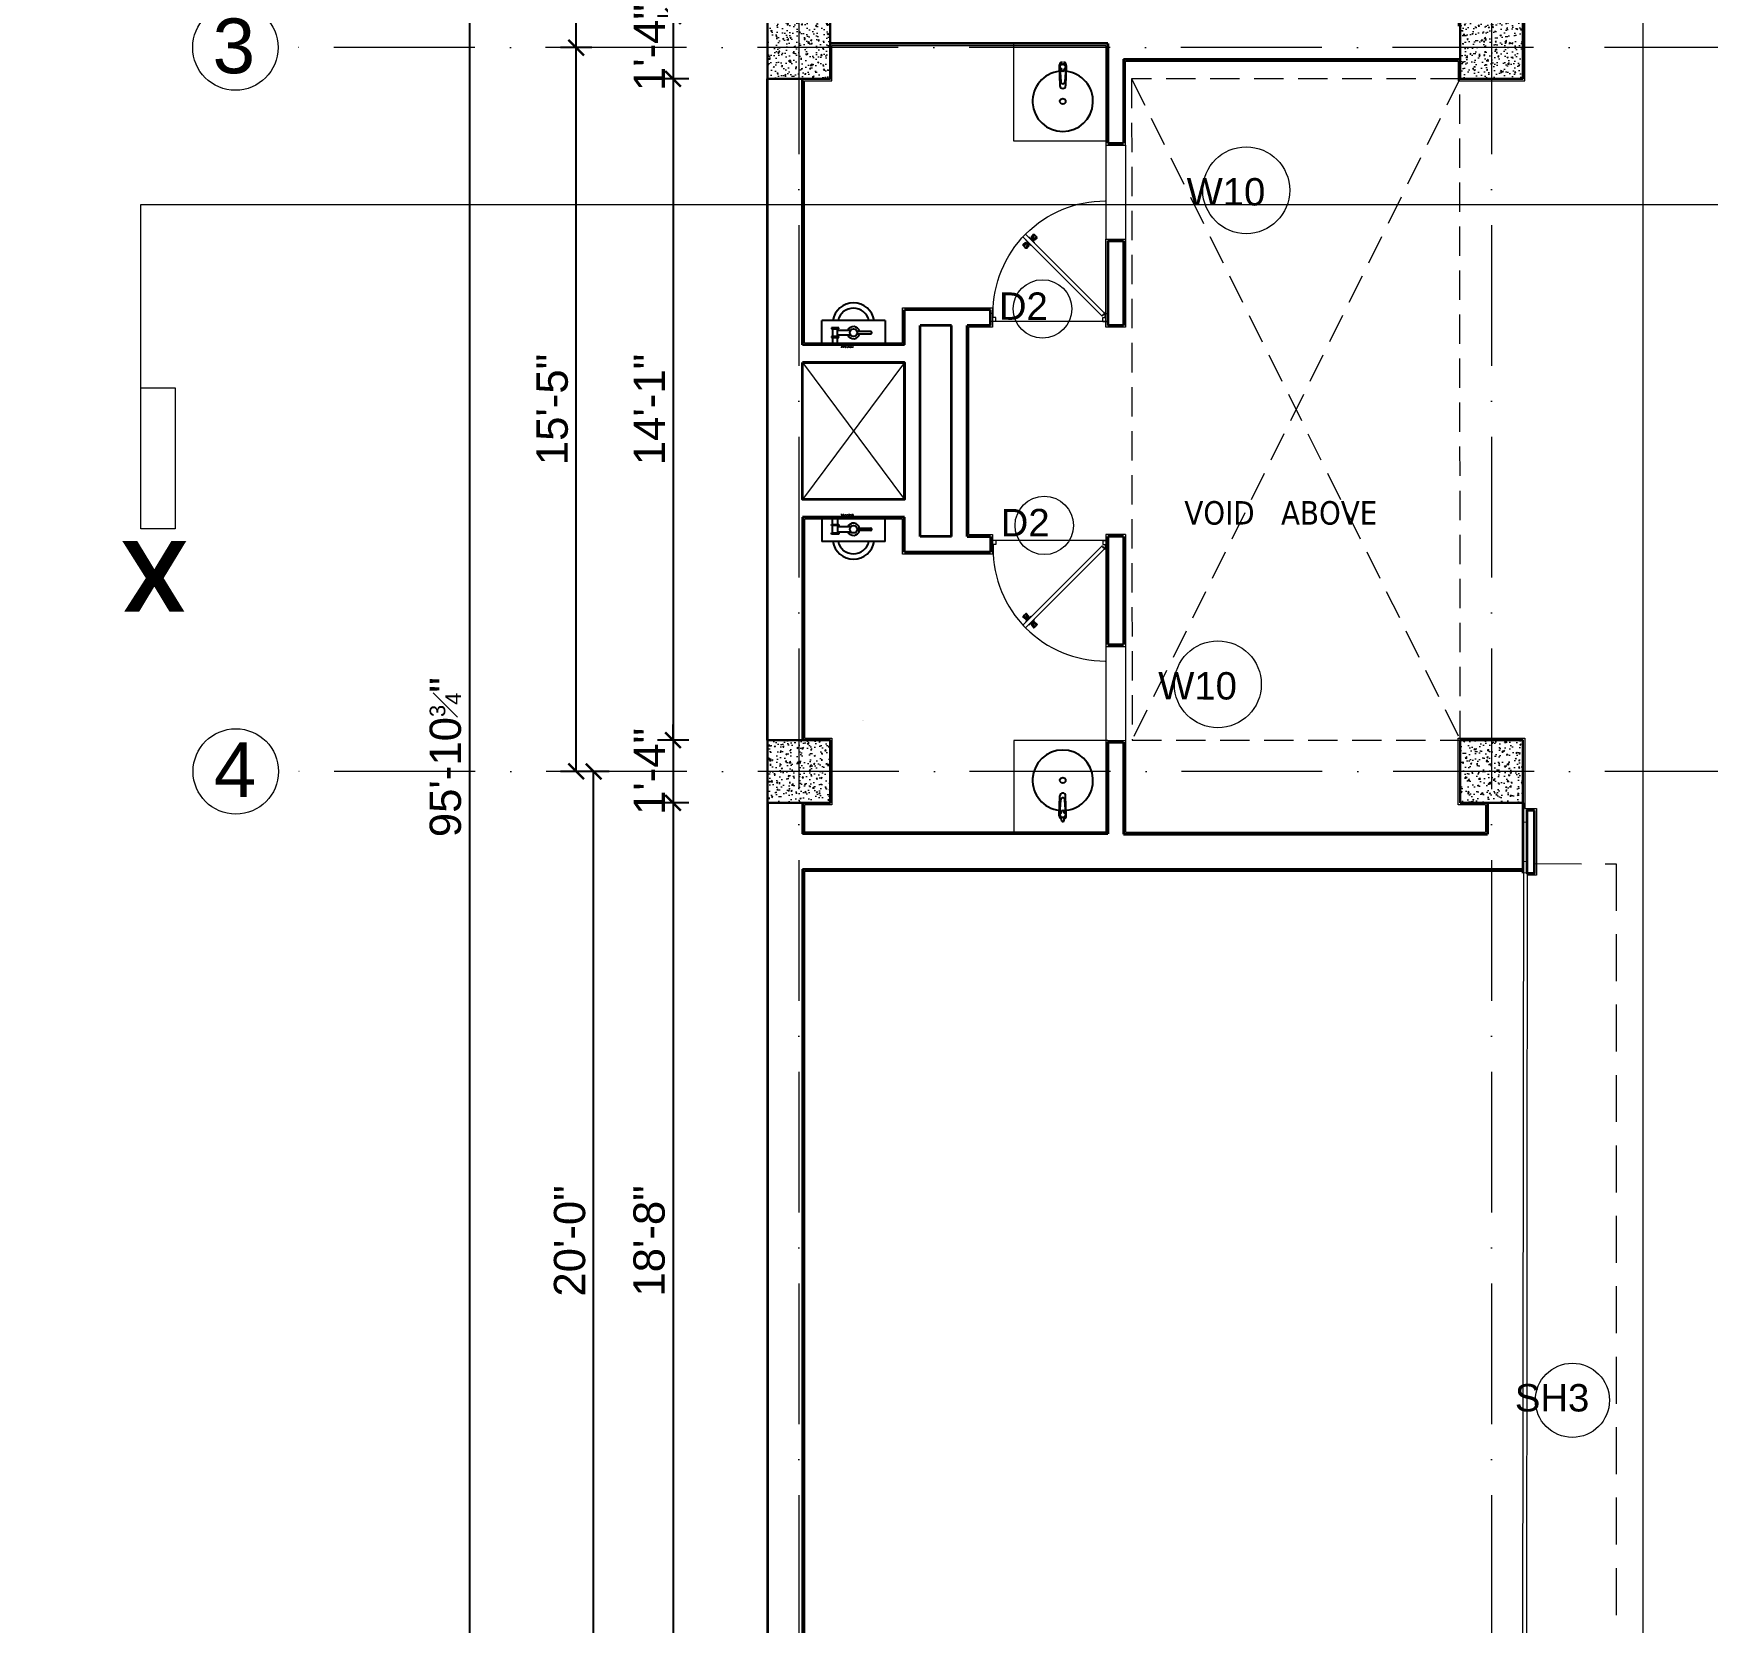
# Model space of a CAD drawing. Header units: inches. Extents: x 10755 to 33653, y -10992 to 10708.
# Drawn here: x 12733.7 to 13161.4, y 6449.3 to 6855.4 of the extents above; entities that cross this region are included whole.
import ezdxf

# ---------------------------------------------------------------- set-up
doc = ezdxf.new("R2010")
doc.units = ezdxf.units.IN
doc.header["$MEASUREMENT"] = 0
for name, pattern in [('ACAD_ISO10W100', [18, 12, -3, 0, -3]), ('DASHED', [0.75, 0.5, -0.25]), ('HIDDEN', [0.375, 0.25, -0.125])]:
    doc.linetypes.add(name, pattern=pattern)
for name, color, linetype, lineweight in [('A-ANNO-SYMB', 6, 'Continuous', 9), ('centerline', 9, 'ACAD_ISO10W100', 5), ('col', 1, 'Continuous', 30), ('dim', 6, 'Continuous', 13), ('dimension center - 8', 134, 'Continuous', 13), ('dimension element- 8', 5, 'Continuous', 13), ('dimension overall - 8', 185, 'Continuous', 13), ('DIMINSION', 5, 'Continuous', 15), ('hatch', 33, 'Continuous', 5), ('hatch 2', 8, 'Continuous', 13), ('hatch- rcc', 252, 'Continuous', 5), ('hatch1', 9, 'Continuous', 5), ('L1 furnitures', 252, 'Continuous', 9), ('PLASTER', 50, 'Continuous', 9), ('PUERTAS', 7, 'Continuous', 0), ('rs', 102, 'Continuous', 15), ('SECTION LINE1', 6, 'Continuous', 18), ('sill line', 21, 'Continuous', 20), ('title text 1', 113, 'Continuous', 25), ('wall', 1, 'Continuous', 35)]:
    doc.layers.add(name, color=color, linetype=linetype, lineweight=lineweight)
doc.layers.add('T-TEXT', color=230, linetype='Continuous')
doc.layers.get('DIMINSION').off()
doc.styles.add('ATTR', font='romans.shx', dxfattribs={"width": 0.8, "height": 0.7})
doc.styles.add('Prajwal', font='stylu.ttf', dxfattribs={"height": 9})
doc.styles.get("Standard").update_dxf_attribs({"font": 'arial.ttf'})
doc.styles.add('suren', font='times.ttf', dxfattribs={"height": 4})
doc.dimstyles.new('S8', dxfattribs={"dimscale": 8, "dimtxt": 1, "dimasz": 0.5, "dimexe": 0.5, "dimexo": 0.5, "dimgap": 0.25, "dimtad": 1, "dimzin": 3, "dimdsep": 46, "dimlunit": 4, "dimtxsty": 'Standard', "dimblk": 'ARCHTICK', "dimcen": 0, "dimclrd": 256, "dimclre": 256, "dimclrt": 6, "dimadec": 0, "dimazin": 0, "dimtfac": 0.5, "dimtix": 1, "dimtmove": 1, "dimatfit": 3, "dimfxl": 0.5, "dimfxlon": 1, "dimfrac": 1, "dimtolj": 1, "dimtzin": 0, "dimarcsym": 1})

# ---------------------------------------------------------------- blocks, each defined once
blk = doc.blocks.new('Section - Section Head - Filled_1-22785-GROUND FLOOR PLAN')
at = {"layer": 'A-ANNO-SYMB'}
for p, q in [((-0.25, 0.3536), (-0.6036, 0)), ((-0.25, 0.3536), (-0.4268, 0.1768)), ((-0.25, 0.3536), (0.1036, 0)), ((-0.6036, 0), (-0.5003, 0)), ((0.0003, 0), (0.1036, 0)), ((-0.5, 0), (-0.6036, 0)), ((0, 0), (0.1036, 0))]:
    blk.add_line(p, q, dxfattribs=at)
for start, end in [(360, 180), (180, 360)]:
    blk.add_arc((-0.25, 0), 0.25, start, end, dxfattribs=at)
blk = doc.blocks.new('ERWEWRTRT')
at = {"layer": 'SECTION LINE1', "linetype": 'Continuous', "ltscale": 30}
for p, q in [((177670.83, -4087.75), (177670.83, -4159.5)), ((177670.83, -4088.52), (177670.83, -4112.52)), ((176971.92, -4112.65), (176971.92, -4159.5)), ((176971.92, -4159.5), (177670.83, -4159.5))]:
    blk.add_line(p, q, dxfattribs=at)
blk.add_lwpolyline([(176971.92, -4112.65), (176980.68, -4112.65), (176980.68, -4076.65), (176971.92, -4076.65)], close=True, dxfattribs=at)
at = {"layer": 'SECTION LINE1', "linetype": 'Continuous', "ltscale": 30, "xscale": -48, "yscale": 48, "zscale": -48}
blk.add_blockref('Section - Section Head - Filled_1-22785-GROUND FLOOR PLAN', (177658.83, -4100.52), dxfattribs=at)
at = {"layer": 'title text 1', "char_height": 18, "width": 3.410605131648481e-13, "attachment_point": 9, "style": 'Prajwal'}
for insert in [(176983.7, -4073.49), (177680.19, -4078.13)]:
    blk.add_mtext('\\pi-24.83;{\\fArial|b1|i0|c0|p34;X}', dxfattribs=dict(at, insert=insert))
blk = doc.blocks.new('ETERWEWE')
at = {"layer": 'hatch- rcc', "linetype": 'Continuous', "ltscale": 30}
h = blk.add_hatch(dxfattribs=at)
h.set_pattern_fill('AR-CONC', color=256, scale=0.5, style=0)
h.set_pattern_definition([(50, (0, 0), (3.586300913, -0.313760675), [0.375, -4.125]), (355, (0, 0), (-0.69375667, 3.76096067), [0.3, -3.3]), (100.4514445, (0.299, -0.026), (2.89254423, 3.447199955), [0.31870096, -3.50571056]), (46.1842, (0, 1), (5.33620665, -0.8275964), [0.5625, -6.1875]), (96.6356355, (0.4447, 0.931), (4.67330973, 4.870593), [0.47805171, -5.2585688]), (351.184164, (0, 1), (4.67330973, 4.870593), [0.45, -4.95]), (21, (0.5, 0.75), (2.98453526, -2.013094453), [0.375, -4.125]), (326, (0.5, 0.75), (1.21657666, 3.625750225), [0.3, -3.3]), (71.4514447, (0.7487, 0.5822), (4.20111188, 1.612655764), [0.31870095, -3.50571056]), (37.5, (0, 0), (0.060799277, 1.664469269), [0, -3.26, 0, -3.35, 0, -3.3125]), (7.5, (0, 0), (1.315347687, 1.97205856), [0, -1.91, 0, -3.185, 0, -1.2625]), (327.5, (-1.115, 0), (2.669112181, -0.112774359), [0, -1.25, 0, -3.9, 0, -5.175]), (317.5, (-1.615, 0), (2.915930847, 0.50052491), [0, -1.625, 0, -2.59, 0, -3.675])])
h.paths.add_polyline_path([(159423.23, -3794.58), (159439.23, -3794.58), (159439.23, -3778.58), (159423.23, -3778.58)])
at = {"layer": 'col', "linetype": 'Continuous', "ltscale": 30}
blk.add_lwpolyline([(159423.23, -3794.58), (159423.23, -3778.58), (159439.23, -3778.58), (159439.23, -3794.58), (159423.23, -3794.58)], dxfattribs=at)
blk = doc.blocks.new('2ft6in')
at = {"layer": 'PUERTAS', "color": 2}
for p, q in [((0.84, 2.1), (21.02, 22.28)), ((21.71, 21.6), (1.47, 1.37)), ((18.33, 21.76), (18.31, 21.77)), ((21.71, 21.6), (21.02, 22.28)), ((21.18, 18.9), (21.2, 18.89)), ((0, 2), (0, 0)), ((0.6, 2), (0, 2)), ((1.33, 0), (0, 0)), ((0.6, 1.26), (0.6, 2.04)), ((0.67, 1.26), (0.6, 1.26)), ((0.67, 1.26), (0.67, 2.01)), ((0.67, 1), (0.67, 1.26)), ((1.33, 1), (0.67, 1)), ((1.31, 1.53), (0.79, 2.06)), ((1.36, 1.58), (0.81, 2.12)), ((1.36, 1.58), (1.31, 1.53)), ((1.47, 1.37), (1.31, 1.53)), ((1.33, 0), (1.33, 1)), ((28.67, 0), (28.67, 1)), ((28.67, 1), (29.33, 1)), ((28.67, 0), (30, 0)), ((29.33, 1), (29.33, 2)), ((29.33, 2), (30, 2)), ((30, 0), (30, 2))]:
    blk.add_line(p, q, dxfattribs=at)
at = {"layer": 'PUERTAS', "color": 8}
for p, q in [((18.81, 20.78), (18.04, 21.4)), ((18.86, 20.83), (18.08, 21.46)), ((18.95, 20.92), (18.2, 21.58)), ((18.44, 21.9), (18.31, 21.77)), ((19.07, 21.03), (18.34, 21.72)), ((18.44, 21.9), (18.56, 22.02)), ((18.58, 22.01), (18.56, 22.02)), ((19.3, 21.26), (18.61, 22)), ((19.42, 21.38), (18.75, 22.14)), ((19.51, 21.48), (18.88, 22.26)), ((19.55, 21.53), (18.93, 22.3)), ((20.07, 21.42), (19.64, 21.15)), ((18.91, 20.27), (19.19, 20.69)), ((19.13, 20.8), (19.03, 20.9)), ((19.15, 20.82), (19.05, 20.92)), ((19.09, 20.44), (19.25, 20.76)), ((19.19, 20.87), (19.1, 20.96)), ((19.25, 20.93), (19.16, 21.02)), ((19.28, 20.63), (19.32, 20.83)), ((19.4, 21.08), (19.31, 21.17)), ((19.47, 21.15), (19.38, 21.24)), ((19.43, 20.78), (19.4, 20.9)), ((19.51, 21.19), (19.42, 21.28)), ((19.55, 20.91), (19.43, 20.94)), ((19.53, 21.21), (19.44, 21.3)), ((19.7, 21.06), (19.51, 21.01)), ((19.89, 21.24), (19.58, 21.08)), ((19.69, 19.49), (20.12, 19.76)), ((19.87, 19.67), (20.18, 19.83)), ((20.06, 19.85), (20.25, 19.9)), ((20.21, 20), (20.33, 19.97)), ((20.21, 19.38), (20.83, 18.61)), ((20.23, 19.7), (20.32, 19.61)), ((20.25, 19.72), (20.34, 19.63)), ((20.25, 19.43), (20.88, 18.65)), ((20.29, 19.76), (20.38, 19.67)), ((20.33, 20.13), (20.36, 20.01)), ((20.34, 19.53), (21, 18.77)), ((20.36, 19.83), (20.45, 19.74)), ((20.48, 20.28), (20.44, 20.08)), ((20.46, 19.64), (21.14, 18.91)), ((20.5, 19.98), (20.6, 19.89)), ((20.67, 20.47), (20.51, 20.15)), ((20.85, 20.64), (20.57, 20.22)), ((20.57, 20.04), (20.66, 19.95)), ((20.61, 20.09), (20.7, 19.99)), ((20.63, 20.11), (20.72, 20.01)), ((20.69, 19.87), (21.42, 19.19)), ((20.81, 19.99), (21.56, 19.33)), ((20.9, 20.08), (21.68, 19.45)), ((20.95, 20.13), (21.72, 19.51)), ((21.32, 19.01), (21.2, 18.89)), ((21.32, 19.01), (21.44, 19.14)), ((21.43, 19.15), (21.44, 19.14)), ((0, 0), (30, 0))]:
    blk.add_line(p, q, dxfattribs=at)
at = {"layer": 'PUERTAS', "color": 1}
for p, q in [((18.06, 21.44), (18.48, 21.86)), ((18.08, 21.51), (18.45, 21.88)), ((18.11, 21.49), (18.08, 21.51)), ((18.82, 22.25), (18.45, 21.88)), ((18.9, 22.28), (18.48, 21.86)), ((18.84, 22.23), (18.82, 22.25)), ((19.54, 21.59), (18.99, 22.27)), ((19.54, 21.5), (19.18, 21.15)), ((19.45, 21.41), (19.45, 21.41)), ((20.12, 21.49), (19.74, 21.24)), ((20.22, 21.48), (20.22, 21.49)), ((18.74, 20.79), (18.06, 21.34)), ((18.83, 20.8), (19.18, 21.15)), ((18.84, 20.21), (19.1, 20.6)), ((18.85, 20.11), (18.84, 20.12)), ((18.92, 20.89), (18.93, 20.88)), ((19.02, 20.88), (19.24, 21.1)), ((19.12, 20.8), (19.03, 20.89)), ((19.1, 20.7), (19.11, 20.69)), ((19.1, 20.6), (19.1, 20.6)), ((19.11, 20.79), (19.33, 21.01)), ((19.45, 21.31), (19.24, 21.1)), ((19.55, 21.22), (19.33, 21.01)), ((19.54, 21.22), (19.45, 21.31)), ((19.53, 19.43), (19.54, 19.42)), ((19.64, 21.23), (19.64, 21.23)), ((19.64, 19.42), (20.02, 19.67)), ((19.74, 21.24), (19.73, 21.23)), ((20.02, 19.67), (20.03, 19.68)), ((20.12, 19.68), (20.12, 19.68)), ((20.21, 19.69), (20.43, 19.9)), ((20.22, 19.41), (20.57, 19.76)), ((20.22, 19.69), (20.31, 19.6)), ((20.22, 19.32), (20.76, 18.64)), ((20.31, 19.6), (20.52, 19.81)), ((20.31, 19.5), (20.31, 19.5)), ((20.65, 20.12), (20.43, 19.9)), ((20.74, 20.03), (20.52, 19.81)), ((20.93, 20.11), (20.57, 19.76)), ((20.64, 20.11), (20.73, 20.02)), ((20.66, 20.31), (20.65, 20.31)), ((20.65, 20.21), (20.65, 20.22)), ((20.91, 20.7), (20.66, 20.31)), ((20.84, 20.02), (20.83, 20.03)), ((20.86, 18.63), (21.28, 19.05)), ((20.91, 20.8), (20.91, 20.79)), ((20.91, 18.68), (20.94, 18.66)), ((20.94, 18.66), (21.31, 19.03)), ((21.02, 20.12), (21.7, 19.57)), ((21.7, 19.47), (21.28, 19.05)), ((21.67, 19.4), (21.31, 19.03)), ((21.65, 19.42), (21.67, 19.4))]:
    blk.add_line(p, q, dxfattribs=at)
at = {"layer": 'PUERTAS', "color": 2}
for radius in [0.129, 0.0627]:
    blk.add_circle((0.68, 2.14), radius, dxfattribs=at)
at = {"layer": 'PUERTAS', "color": 8}
blk.add_arc((0.68, 2.14), 28.65, 359.7285, 90.0333, dxfattribs=at)
at = {"layer": 'PUERTAS', "color": 1}
for centre, start, end in [((18.94, 22.23), 38.9236, 135), ((19.4, 21.36), 315, 45), ((19.49, 21.55), 315, 38.9236), ((20.17, 21.44), 45, 135), ((18.78, 20.84), 231.0764, 315), ((18.89, 20.16), 135, 225), ((18.97, 20.93), 225, 315), ((19.16, 20.74), 135, 219.7428), ((19.06, 20.65), 315, 39.7428), ((19.59, 19.47), 225, 315), ((19.6, 21.18), 50.2572, 135), ((19.68, 21.28), 230.2572, 315), ((20.07, 19.63), 50.2572, 135), ((20.16, 19.73), 230.2572, 315), ((20.27, 19.36), 135, 218.9236), ((20.35, 19.55), 135, 225), ((20.7, 20.26), 135, 219.7428), ((20.6, 20.17), 315, 39.7428), ((20.78, 19.98), 45, 135), ((20.82, 18.68), 218.9236, 315), ((20.87, 20.75), 315, 45), ((20.98, 20.07), 51.0764, 135), ((21.65, 19.52), 315, 51.0764)]:
    blk.add_arc(centre, 0.0667, start, end, dxfattribs=at)
blk = doc.blocks.new('wewerrr')
at = {"layer": 'DIMINSION', "linetype": 'Continuous'}
for p in [(16886.62, -332.81), (16886.62, -332.81), (17063.62, -332.81), (17063.62, -332.81), (16886.62, -517.81), (16886.62, -517.81), (17063.62, -517.81), (17063.62, -517.81)]:
    blk.add_blockref('ETERWEWE', p, dxfattribs=at)
blk = doc.blocks.new('EWEWRTT')
at = {"layer": 'centerline', "ltscale": 3}
for p, q in [((176317.85, -3623.75), (176317.85, -4988.85)), ((176494.85, -3623.75), (176494.85, -4988.85)), ((176830.19, -4119.4), (176184.84, -4119.4)), ((176830.31, -4304.4), (176184.95, -4304.4))]:
    blk.add_line(p, q, dxfattribs=at)
at = {"layer": 'centerline', "linetype": 'Continuous'}
for centre in [(176173.93, -4119.4), (176174.04, -4304.4)]:
    blk.add_circle(centre, 10.91, dxfattribs=at)
at = {"layer": 'T-TEXT', "ltscale": 100, "char_height": 14, "width": 12.944, "attachment_point": 3, "style": 'suren'}
for s, insert in [('{\\fArial|b0|i0|c0|p34;3}', (176178.97, -4111.96)), ('{\\fArial|b0|i0|c0|p34;4}', (176179.29, -4296.96))]:
    blk.add_mtext(s, dxfattribs=dict(at, insert=insert))
blk = doc.blocks.new('_ArchTick')
at = {"color": 0, "const_width": 0.15}
blk.add_lwpolyline([(-0.5, -0.5), (0.5, 0.5)], dxfattribs=at)
blk = doc.blocks.new('*D811')
at = {"layer": 'Defpoints', "color": 0, "transparency": 16777216}
for p in [(12921.19, 6843.82), (12897.09, 6674.82), (12921.19, 6674.82)]:
    blk.add_point(p, dxfattribs=at)
at = {"layer": 'dimension element- 8', "lineweight": -2, "transparency": 16777216}
for p, q in [((12901.09, 6843.82), (12893.09, 6843.82)), ((12897.09, 6843.82), (12897.09, 6674.82)), ((12901.09, 6674.82), (12893.09, 6674.82))]:
    blk.add_line(p, q, dxfattribs=at)
at = {"layer": 'dimension element- 8', "lineweight": -2, "transparency": 16777216, "xscale": 4, "yscale": 4, "zscale": 4}
for p, rotation in [((12897.09, 6843.82), 90), ((12897.09, 6674.82), 270)]:
    blk.add_blockref('_ArchTick', p, dxfattribs=dict(at, rotation=rotation))
at = {"layer": 'dimension element- 8', "color": 6, "transparency": 16777216, "insert": (12891.07, 6759.32), "char_height": 8, "attachment_point": 5, "rotation": 90}
blk.add_mtext('\\A1;14\'-1"', dxfattribs=at)
blk = doc.blocks.new('*D810')
at = {"layer": 'Defpoints', "color": 0, "transparency": 16777216}
for p in [(12921.19, 6859.82), (12897.09, 6843.82), (12921.19, 6843.82)]:
    blk.add_point(p, dxfattribs=at)
at = {"layer": 'dimension element- 8', "lineweight": -2, "transparency": 16777216}
for p, q in [((12897.09, 6859.82), (12897.09, 6863.82)), ((12901.09, 6859.82), (12893.09, 6859.82)), ((12897.09, 6859.82), (12897.09, 6843.82)), ((12901.09, 6843.82), (12893.09, 6843.82)), ((12897.09, 6843.82), (12897.09, 6839.82))]:
    blk.add_line(p, q, dxfattribs=at)
at = {"layer": 'dimension element- 8', "lineweight": -2, "transparency": 16777216, "xscale": 4, "yscale": 4, "zscale": 4}
for p, rotation in [((12897.09, 6859.82), 270), ((12897.09, 6843.82), 90)]:
    blk.add_blockref('_ArchTick', p, dxfattribs=dict(at, rotation=rotation))
at = {"layer": 'dimension element- 8', "color": 6, "transparency": 16777216, "insert": (12891.07, 6851.82), "char_height": 8, "attachment_point": 5, "rotation": 90}
blk.add_mtext('\\A1;1\'-4"', dxfattribs=at)
blk = doc.blocks.new('*D812')
at = {"layer": 'Defpoints', "color": 0, "transparency": 16777216}
for p in [(12921.19, 6674.82), (12897.09, 6658.82), (12921.19, 6658.82)]:
    blk.add_point(p, dxfattribs=at)
at = {"layer": 'dimension element- 8', "lineweight": -2, "transparency": 16777216}
for p, q in [((12897.09, 6674.82), (12897.09, 6678.82)), ((12901.09, 6674.82), (12893.09, 6674.82)), ((12897.09, 6674.82), (12897.09, 6658.82)), ((12901.09, 6658.82), (12893.09, 6658.82)), ((12897.09, 6658.82), (12897.09, 6654.82))]:
    blk.add_line(p, q, dxfattribs=at)
at = {"layer": 'dimension element- 8', "lineweight": -2, "transparency": 16777216, "xscale": 4, "yscale": 4, "zscale": 4}
for p, rotation in [((12897.09, 6674.82), 270), ((12897.09, 6658.82), 90)]:
    blk.add_blockref('_ArchTick', p, dxfattribs=dict(at, rotation=rotation))
at = {"layer": 'dimension element- 8', "color": 6, "transparency": 16777216, "insert": (12891.07, 6666.82), "char_height": 8, "attachment_point": 5, "rotation": 90}
blk.add_mtext('\\A1;1\'-4"', dxfattribs=at)
blk = doc.blocks.new('*D813')
at = {"layer": 'Defpoints', "color": 0, "transparency": 16777216}
for p in [(12921.19, 6658.82), (12897.09, 6434.82), (12921.19, 6434.82)]:
    blk.add_point(p, dxfattribs=at)
at = {"layer": 'dimension element- 8', "lineweight": -2, "transparency": 16777216}
for p, q in [((12901.09, 6658.82), (12893.09, 6658.82)), ((12897.09, 6658.82), (12897.09, 6434.82)), ((12901.09, 6434.82), (12893.09, 6434.82))]:
    blk.add_line(p, q, dxfattribs=at)
at = {"layer": 'dimension element- 8', "lineweight": -2, "transparency": 16777216, "xscale": 4, "yscale": 4, "zscale": 4}
for p, rotation in [((12897.09, 6658.82), 90), ((12897.09, 6434.82), 270)]:
    blk.add_blockref('_ArchTick', p, dxfattribs=dict(at, rotation=rotation))
at = {"layer": 'dimension element- 8', "color": 6, "transparency": 16777216, "insert": (12891.01, 6546.82), "char_height": 8, "attachment_point": 5, "rotation": 90}
blk.add_mtext('\\A1;18\'-8"', dxfattribs=at)
blk = doc.blocks.new('*D820')
at = {"layer": 'Defpoints', "color": 0, "transparency": 16777216}
for p in [(12872.34, 7067.82), (12921.19, 7067.82), (12921.19, 6851.82)]:
    blk.add_point(p, dxfattribs=at)
at = {"layer": 'dimension center - 8', "lineweight": -2, "transparency": 16777216}
for p, q in [((12876.34, 7067.82), (12868.34, 7067.82)), ((12872.34, 6851.82), (12872.34, 7067.82)), ((12876.34, 6851.82), (12868.34, 6851.82))]:
    blk.add_line(p, q, dxfattribs=at)
at = {"layer": 'dimension center - 8', "lineweight": -2, "transparency": 16777216, "xscale": 4, "yscale": 4, "zscale": 4}
for p, rotation in [((12872.34, 7067.82), 90), ((12872.34, 6851.82), 270)]:
    blk.add_blockref('_ArchTick', p, dxfattribs=dict(at, rotation=rotation))
at = {"layer": 'dimension center - 8', "color": 6, "transparency": 16777216, "insert": (12866.25, 6959.82), "char_height": 8, "attachment_point": 5, "rotation": 90}
blk.add_mtext('\\A1;18\'-0"', dxfattribs=at)
blk = doc.blocks.new('*D818')
at = {"layer": 'Defpoints', "color": 0, "transparency": 16777216}
for p in [(12876.79, 6666.82), (12921.19, 6666.82), (12916.31, 6426.82)]:
    blk.add_point(p, dxfattribs=at)
at = {"layer": 'dimension center - 8', "lineweight": -2, "transparency": 16777216}
for p, q in [((12880.79, 6666.82), (12872.79, 6666.82)), ((12876.79, 6426.82), (12876.79, 6666.82)), ((12880.79, 6426.82), (12872.79, 6426.82))]:
    blk.add_line(p, q, dxfattribs=at)
at = {"layer": 'dimension center - 8', "lineweight": -2, "transparency": 16777216, "xscale": 4, "yscale": 4, "zscale": 4}
for p, rotation in [((12876.79, 6666.82), 90), ((12876.79, 6426.82), 270)]:
    blk.add_blockref('_ArchTick', p, dxfattribs=dict(at, rotation=rotation))
at = {"layer": 'dimension center - 8', "color": 6, "transparency": 16777216, "insert": (12870.7, 6546.82), "char_height": 8, "attachment_point": 5, "rotation": 90}
blk.add_mtext('\\A1;20\'-0"', dxfattribs=at)
blk = doc.blocks.new('*D819')
at = {"layer": 'Defpoints', "color": 0, "transparency": 16777216}
for p in [(12872.34, 6851.82), (12921.19, 6851.82), (12921.19, 6666.82)]:
    blk.add_point(p, dxfattribs=at)
at = {"layer": 'dimension center - 8', "lineweight": -2, "transparency": 16777216}
for p, q in [((12876.34, 6851.82), (12868.34, 6851.82)), ((12872.34, 6666.82), (12872.34, 6851.82)), ((12876.34, 6666.82), (12868.34, 6666.82))]:
    blk.add_line(p, q, dxfattribs=at)
at = {"layer": 'dimension center - 8', "lineweight": -2, "transparency": 16777216, "xscale": 4, "yscale": 4, "zscale": 4}
for p, rotation in [((12872.34, 6851.82), 90), ((12872.34, 6666.82), 270)]:
    blk.add_blockref('_ArchTick', p, dxfattribs=dict(at, rotation=rotation))
at = {"layer": 'dimension center - 8', "color": 6, "transparency": 16777216, "insert": (12866.25, 6759.32), "char_height": 8, "attachment_point": 5, "rotation": 90}
blk.add_mtext('\\A1;15\'-5"', dxfattribs=at)
blk = doc.blocks.new('*D822')
at = {"layer": 'Defpoints', "color": 0, "transparency": 16777216}
for p in [(12921.19, 7245.82), (12845.07, 6095.11), (12921.19, 6095.11)]:
    blk.add_point(p, dxfattribs=at)
at = {"layer": 'dimension overall - 8', "lineweight": -2, "transparency": 16777216}
for p, q in [((12849.07, 7245.82), (12841.07, 7245.82)), ((12845.07, 7245.82), (12845.07, 6095.11)), ((12849.07, 6095.11), (12841.07, 6095.11))]:
    blk.add_line(p, q, dxfattribs=at)
at = {"layer": 'dimension overall - 8', "lineweight": -2, "transparency": 16777216, "xscale": 4, "yscale": 4, "zscale": 4}
for p, rotation in [((12845.07, 7245.82), 90), ((12845.07, 6095.11), 270)]:
    blk.add_blockref('_ArchTick', p, dxfattribs=dict(at, rotation=rotation))
at = {"layer": 'dimension overall - 8', "color": 6, "transparency": 16777216, "insert": (12838.96, 6670.46), "char_height": 8, "attachment_point": 5, "rotation": 90}
blk.add_mtext('\\A1;95\'-10{\\H0.500000x;\\S3#4;}"', dxfattribs=at)
blk = doc.blocks.new('WEQQWQW')
at = {"layer": 'SECTION LINE1', "linetype": 'Continuous', "ltscale": 30}
blk.add_line((177367.99, -4560.95), (177367.99, -3517.55), dxfattribs=at)
blk = doc.blocks.new('*D3627')
at = {"layer": 'Defpoints', "color": 0, "transparency": 16777216}
for p in [(31969.25, 7241.82), (11281.95, 6632.82), (31991.14, 6632.82)]:
    blk.add_point(p, dxfattribs=at)
at = {"layer": 'dim', "lineweight": -2, "transparency": 16777216}
for p, q in [((31987.14, 7241.82), (31995.14, 7241.82)), ((31991.14, 7241.82), (31991.14, 6632.82)), ((31987.14, 6632.82), (31995.14, 6632.82))]:
    blk.add_line(p, q, dxfattribs=at)
at = {"layer": 'dim', "lineweight": -2, "transparency": 16777216, "xscale": 4, "yscale": 4, "zscale": 4}
for p, rotation in [((31991.14, 7241.82), 90), ((31991.14, 6632.82), 270)]:
    blk.add_blockref('_ArchTick', p, dxfattribs=dict(at, rotation=rotation))
at = {"layer": 'dim', "color": 6, "transparency": 16777216, "insert": (31985.05, 6937.32), "char_height": 8, "attachment_point": 5, "rotation": 90}
blk.add_mtext('\\A1;50\'-9"', dxfattribs=at)

msp = doc.modelspace()

# ---------------------------------------------------------------- linework, layer by layer
for p, q in [((12996.302, 6848.282), (12996.302, 6847.445)), ((12997.022, 6848.282), (12997.022, 6847.445)), ((12995.762, 6847.205), (12995.942, 6842.075)), ((12995.884, 6846.756), (12996.124, 6843.058)), ((12997.439, 6846.756), (12997.199, 6843.058)), ((12997.562, 6847.205), (12997.382, 6842.075)), ((12951.241, 6782.087), (12935.14, 6782.087)), ((12937.555, 6780.209), (12937.555, 6779.895)), ((12939.433, 6780.209), (12937.555, 6780.209)), ((12937.555, 6779.895), (12939.433, 6779.895)), ((12937.868, 6779.895), (12937.868, 6778.017)), ((12939.12, 6778.017), (12939.12, 6779.895)), ((12939.12, 6779.583), (12942.489, 6779.583)), ((12939.433, 6779.895), (12939.433, 6780.209)), ((12947.574, 6779.269), (12944.067, 6779.269)), ((12939.746, 6775.826), (12937.242, 6775.826)), ((12937.555, 6778.017), (12937.555, 6777.704)), ((12939.433, 6778.017), (12937.555, 6778.017)), ((12937.555, 6777.704), (12939.433, 6777.704)), ((12939.433, 6776.139), (12937.555, 6776.139)), ((12937.868, 6777.704), (12937.868, 6776.139)), ((12942.499, 6778.33), (12939.12, 6778.33)), ((12939.12, 6776.139), (12939.12, 6777.704)), ((12939.433, 6777.704), (12939.433, 6778.017)), ((12944.067, 6778.643), (12947.574, 6778.643)), ((12939.746, 6731.833), (12937.242, 6731.833)), ((12939.433, 6731.52), (12937.555, 6731.52)), ((12937.555, 6729.642), (12937.555, 6729.955)), ((12937.555, 6729.955), (12939.433, 6729.955)), ((12939.433, 6729.642), (12937.555, 6729.642)), ((12937.555, 6727.45), (12937.555, 6727.763)), ((12937.555, 6727.763), (12939.433, 6727.763)), ((12937.868, 6729.955), (12937.868, 6731.52)), ((12937.868, 6727.763), (12937.868, 6729.642)), ((12939.12, 6731.52), (12939.12, 6729.955)), ((12939.12, 6729.642), (12939.12, 6727.763)), ((12942.499, 6729.329), (12939.12, 6729.329)), ((12939.12, 6728.076), (12942.489, 6728.076)), ((12939.433, 6729.955), (12939.433, 6729.642)), ((12939.433, 6727.763), (12939.433, 6727.45)), ((12944.067, 6729.015), (12947.574, 6729.015)), ((12947.574, 6728.389), (12944.067, 6728.389)), ((12951.241, 6725.571), (12935.14, 6725.571)), ((12939.433, 6727.45), (12937.555, 6727.45)), ((12995.761, 6655.446), (12995.941, 6660.576)), ((12995.884, 6655.896), (12996.124, 6659.594)), ((12997.439, 6655.896), (12997.199, 6659.594)), ((12997.561, 6655.446), (12997.381, 6660.576)), ((12996.301, 6654.369), (12996.301, 6655.207)), ((12997.021, 6654.369), (12997.021, 6655.207))]:
    msp.add_line(p, q)
for points in [[(12995.884, 6846.756, -0.3144956), (12996.327, 6846.108, 0.3666648)], [(12997.439, 6846.756, 0.3144956), (12996.996, 6846.108, -0.3666648)], [(12995.884, 6655.896, 0.3144956), (12996.327, 6656.544, -0.3666648)], [(12997.439, 6655.896, -0.3144956), (12996.996, 6656.544, 0.3666648)]]:
    msp.add_lwpolyline(points, format="xyb")
for points in [[(12951.241, 6782.087), (12951.241, 6775.826), (12935.14, 6775.826), (12935.14, 6782.087)], [(12951.241, 6725.571), (12951.241, 6731.833), (12935.14, 6731.833), (12935.14, 6725.571)]]:
    msp.add_lwpolyline(points)
for centre, radius in [((12996.662, 6838.092), 0.72), ((12943.19, 6778.956), 0.939), ((12943.19, 6728.702), 0.939), ((12996.661, 6664.56), 0.72)]:
    msp.add_circle(centre, radius)
for centre, radius, start, end in [((12996.662, 6847.205), 0.9, 113.57819, 180.00002), ((12996.662, 6846.756), 0.778, 0.00002, 180.00002), ((12996.662, 6847.282), 0.36, 90.00002, 180.00002), ((12996.662, 6847.282), 0.36, 0.00002, 90.00002), ((12996.662, 6847.205), 0.9, 0.00002, 66.42184), ((12996.662, 6838.092), 7.722, 96.31585, 83.68418), ((12996.662, 6843.111), 0.54, 185.65509, 354.34494), ((12996.662, 6846.108), 0.334, 180.00002, 0.00002), ((12996.662, 6842.075), 0.72, 180.00002, 0.00002), ((12943.19, 6781.193), 5.367, 9.7326, 170.4409), ((12943.19, 6781.193), 4.025, 12.8398, 167.201), ((12943.19, 6778.956), 1.565, 11.8763, 156.5863), ((12947.574, 6778.956), 0.313, 270, 90), ((12937.568, 6775.812), 0.327, 92.4084, 177.5916), ((12939.419, 6775.812), 0.327, 2.4084, 87.5916), ((12943.19, 6778.956), 1.565, 202.85047, 348.577), ((12937.568, 6731.847), 0.327, 182.4084, 267.5916), ((12939.419, 6731.847), 0.327, 272.4084, 357.5916), ((12943.19, 6728.702), 1.565, 11.423, 157.14953), ((12943.19, 6728.702), 1.565, 203.4137, 348.1237), ((12947.574, 6728.702), 0.313, 270, 90), ((12943.19, 6726.466), 5.367, 189.5591, 350.2674), ((12943.19, 6726.466), 4.025, 192.799, 347.1602), ((12945.818, 6679.637), 0.198, 143.30244, 156.05626), ((12996.661, 6664.56), 7.722, 276.31582, 263.68415), ((12996.661, 6660.576), 0.72, 359.99998, 179.99998), ((12996.661, 6659.541), 0.54, 5.65506, 174.34491), ((12996.661, 6655.446), 0.9, 179.99998, 246.42181), ((12996.661, 6655.896), 0.778, 179.99998, 359.99998), ((12996.661, 6656.544), 0.334, 359.99998, 179.99998), ((12996.661, 6655.446), 0.9, 293.57816, 359.99998), ((12996.661, 6654.369), 0.36, 179.99998, 269.99998), ((12996.661, 6654.369), 0.36, 269.99998, 359.99998)]:
    msp.add_arc(centre, radius, start, end)
at = {"layer": 'Defpoints'}
for points in [[(13339.14, 7225.819), (13339.14, 6333.865), (13206.116, 6333.821), (13206.116, 6226.819), (12921.191, 6226.819), (12921.193, 7225.819), (13339.138, 7225.819)], [(12928.191, 6859.819), (12937.191, 6859.819), (12937.191, 6843.819), (12928.191, 6843.819)], [(12928.191, 6674.819), (12937.191, 6674.819), (12937.191, 6658.819), (12928.191, 6658.819)]]:
    msp.add_lwpolyline(points, dxfattribs=at)
at = {"layer": 'hatch 2', "linetype": 'Continuous', "ltscale": 30}
for p, q in [((12930.191, 6771.326), (12956.19, 6736.333)), ((12956.19, 6771.326), (12930.191, 6736.333))]:
    msp.add_line(p, q, dxfattribs=at)
at = {"layer": 'hatch 2', "ltscale": 30}
for centre, radius in [((13043.527, 6815.355), 11.106), ((12991.476, 6785.019), 7.47), ((12991.938, 6729.704), 7.47), ((13036.272, 6689.091), 11.106), ((13126.857, 6506.101), 9.47)]:
    msp.add_circle(centre, radius, dxfattribs=at)
at = {"layer": 'hatch1', "linetype": 'DASHED', "ltscale": 15}
for p, q in [((13014.249, 6843.818), (13098.191, 6674.826)), ((13098.077, 6843.803), (13014.363, 6674.819))]:
    msp.add_line(p, q, dxfattribs=at)
msp.add_lwpolyline([(13014.249, 6843.818), (13014.363, 6674.819), (13098.191, 6674.826), (13098.077, 6843.819), (13014.249, 6843.818)], dxfattribs=at)
at = {"layer": 'L1 furnitures', "color": 7, "linetype": 'Continuous', "ltscale": 30}
for p, q in [((12984.191, 6827.891), (12984.19, 6852.819)), ((13008.191, 6827.891), (12984.191, 6827.891)), ((12984.191, 6674.76), (12984.19, 6650.833)), ((13008.191, 6674.76), (12984.191, 6674.76)), ((13008.191, 6674.76), (13008.191, 6650.832))]:
    msp.add_line(p, q, dxfattribs=at)
at = {"layer": 'PLASTER'}
for p, q in [((12972.69, 6727.333), (12972.69, 6780.326)), ((12955.69, 6731.333), (12930.691, 6731.333)), ((12955.69, 6722.333), (12955.69, 6731.333)), ((12972.69, 6727.333), (12978.69, 6727.333)), ((12978.69, 6727.333), (12978.69, 6722.333)), ((13007.69, 6727.333), (13007.69, 6698.76)), ((13012.69, 6727.333), (13007.69, 6727.333)), ((13012.69, 6727.333), (13012.69, 6698.76)), ((12978.69, 6722.333), (12955.69, 6722.333)), ((13007.69, 6698.76), (13012.69, 6698.76)), ((13007.691, 6674.76), (13007.691, 6651.331)), ((13007.691, 6674.76), (13012.691, 6674.76)), ((13104.691, 6658.319), (13097.691, 6658.319)), ((13104.691, 6658.319), (13104.691, 6651.326)), ((13007.691, 6651.331), (12930.691, 6651.334))]:
    msp.add_line(p, q, dxfattribs=at)
for points in [[(12937.691, 6852.319), (13007.691, 6852.319), (13007.691, 6826.891), (13012.69, 6826.891), (13012.691, 6848.319), (13097.691, 6848.319), (13097.691, 6843.319), (13114.691, 6843.319), (13114.691, 6860.319), (13097.691, 6860.319), (13097.691, 6857.319)], [(12930.691, 6776.326), (12930.691, 6843.319), (12937.691, 6843.319), (12937.691, 6852.319)], [(13012.69, 6802.891), (13012.69, 6780.326), (13007.69, 6780.326), (13007.69, 6802.891), (13012.69, 6802.891)], [(12930.691, 6776.326), (12955.69, 6776.326), (12955.69, 6785.326), (12978.69, 6785.326), (12978.69, 6780.326), (12972.69, 6780.326)], [(12930.691, 6731.333), (12930.691, 6675.319), (12937.691, 6675.319), (12937.691, 6658.319), (12930.691, 6658.319), (12930.691, 6651.334)], [(13012.691, 6674.76), (13012.691, 6651.326), (13104.691, 6651.326)], [(13097.691, 6658.319), (13097.691, 6675.308), (13114.691, 6675.319), (13114.691, 6657.319), (13117.691, 6657.319), (13117.691, 6640.318), (13115.4, 6640.321)], [(12930.691, 6641.326), (13114.191, 6641.326)], [(12930.691, 6641.326), (12930.691, 6435.319), (12937.691, 6435.319), (12937.691, 6432.319), (13097.691, 6432.319), (13097.691, 6435.319), (13114.191, 6435.319)]]:
    msp.add_lwpolyline(points, dxfattribs=at)
at = {"layer": 'rs'}
for p, q in [((13114.191, 6434.819), (13114.408, 6647.838)), ((13115.191, 6434.819), (13115.408, 6647.838))]:
    msp.add_line(p, q, dxfattribs=at)
at = {"layer": 'rs', "const_width": 0.25}
for points in [[(13115.191, 6656.819), (13115.191, 6653.819), (13114.191, 6653.819), (13114.191, 6656.819)], [(13115.191, 6656.819), (13115.191, 6653.819), (13114.191, 6653.819), (13114.191, 6656.819)], [(13115.191, 6643.874), (13115.191, 6640.874), (13114.191, 6640.874), (13114.191, 6643.874)], [(13115.191, 6640.819), (13115.191, 6643.819), (13114.191, 6643.819), (13114.191, 6640.819)]]:
    msp.add_lwpolyline(points, dxfattribs=at)
at = {"layer": 'rs', "linetype": 'HIDDEN', "ltscale": 48}
msp.add_lwpolyline([(13117.191, 6643.263), (13138.02, 6643.226), (13138.02, 6428.342), (13117.191, 6428.342)], dxfattribs=at)
at = {"layer": 'sill line', "linetype": 'Continuous', "ltscale": 30}
for p, q in [((13007.691, 6826.855), (13007.69, 6802.891)), ((13012.69, 6826.891), (13012.69, 6802.891)), ((13007.69, 6698.76), (13007.69, 6674.76)), ((13012.69, 6698.76), (13012.691, 6674.76))]:
    msp.add_line(p, q, dxfattribs=at)
at = {"layer": 'wall', "linetype": 'Continuous', "ltscale": 30}
for p, q in [((13008.191, 6852.819), (12937.191, 6852.819)), ((13008.191, 6852.819), (13008.191, 6827.391)), ((13012.191, 6848.819), (13012.19, 6827.391)), ((13012.191, 6848.819), (13098.191, 6848.819)), ((12921.191, 6674.819), (12921.191, 6843.819)), ((12930.191, 6775.826), (12930.191, 6843.819)), ((13008.191, 6827.391), (13012.19, 6827.391)), ((13008.19, 6802.391), (13008.19, 6780.826)), ((13008.19, 6802.391), (13012.19, 6802.391)), ((13012.19, 6802.391), (13012.19, 6780.826)), ((12978.19, 6784.826), (12956.19, 6784.826)), ((12956.19, 6775.826), (12956.19, 6784.826)), ((12978.19, 6780.826), (12978.19, 6784.826)), ((12968.19, 6780.826), (12960.19, 6780.826)), ((12960.19, 6726.833), (12960.19, 6780.826)), ((12960.19, 6775.826), (12960.19, 6780.826)), ((12968.19, 6726.833), (12968.19, 6780.826)), ((12972.19, 6726.833), (12972.19, 6780.826)), ((12978.19, 6780.826), (12972.19, 6780.826)), ((13012.19, 6780.826), (13008.19, 6780.826)), ((12956.19, 6775.826), (12930.191, 6775.826)), ((12930.191, 6736.333), (12930.191, 6771.326)), ((12956.19, 6771.326), (12930.191, 6771.326)), ((12956.19, 6736.333), (12956.19, 6771.326)), ((12956.19, 6736.333), (12930.191, 6736.333)), ((12956.19, 6731.833), (12930.191, 6731.833)), ((12930.191, 6731.833), (12930.191, 6674.819)), ((12956.19, 6722.833), (12956.19, 6731.833)), ((12968.19, 6726.833), (12960.19, 6726.833)), ((12972.19, 6726.833), (12978.19, 6726.833)), ((12978.19, 6726.833), (12978.19, 6722.833)), ((13008.19, 6726.833), (13008.19, 6699.26)), ((13012.19, 6726.833), (13008.19, 6726.833)), ((13012.19, 6726.833), (13012.19, 6699.26)), ((12978.19, 6722.833), (12956.19, 6722.833)), ((13008.19, 6699.26), (13012.19, 6699.26)), ((13008.191, 6674.26), (13008.191, 6650.831)), ((13008.191, 6674.26), (13012.191, 6674.26)), ((13012.191, 6674.26), (13012.191, 6650.826)), ((12921.191, 6658.819), (12921.191, 6434.819)), ((12930.191, 6658.819), (12930.191, 6650.834)), ((13008.191, 6650.831), (12930.191, 6650.834)), ((13012.191, 6650.826), (13105.191, 6650.826)), ((12930.191, 6641.826), (13012.191, 6641.826)), ((12930.191, 6641.826), (12930.191, 6434.819)), ((13012.191, 6641.826), (13114.191, 6641.826))]:
    msp.add_line(p, q, dxfattribs=at)
at = {"layer": 'wall'}
for p, q in [((13105.191, 6658.819), (13105.191, 6650.826)), ((13114.191, 6658.819), (13114.191, 6640.819))]:
    msp.add_line(p, q, dxfattribs=at)
at = {"layer": 'wall', "linetype": 'Continuous', "ltscale": 30}
msp.add_lwpolyline([(12930.191, 6771.326), (12956.19, 6771.326), (12956.19, 6736.333), (12930.191, 6736.333)], close=True, dxfattribs=at)
at = {"layer": 'wall'}
msp.add_lwpolyline([(13117.191, 6656.819), (13115.191, 6656.819), (13115.191, 6640.819), (13117.191, 6640.819)], close=True, dxfattribs=at)
msp.add_lwpolyline([(13117.191, 6656.819), (13115.191, 6656.819), (13115.191, 6640.819), (13117.191, 6640.819)], close=True, dxfattribs=at)

# ---------------------------------------------------------------- block references
at = {"color": 3, "extrusion": (0, 0, -1), "zscale": -1}
msp.add_blockref('2ft6in', (-13008.19, 6781.847), dxfattribs=at)
at = {"color": 3, "rotation": 180}
msp.add_blockref('2ft6in', (13008.19, 6725.833), dxfattribs=at)
at = {"layer": 'DIMINSION', "linetype": 'Continuous'}
for p in [(-146502.04, 10638.401), (-146325.04, 10638.401), (-146325.04, 10453.401)]:
    msp.add_blockref('ETERWEWE', p, dxfattribs=at)
at = {"layer": 'hatch', "linetype": 'Continuous'}
msp.add_blockref('EWEWRTT', (-163388.658, 10971.215), dxfattribs=at)
at = {"layer": 'wall', "linetype": 'Continuous'}
for name, p in [('WEQQWQW', (-164223.081, 10971.215)), ('wewerrr', (-163388.658, 10971.215))]:
    msp.add_blockref(name, p, dxfattribs=at)
at = {"layer": 'wall', "linetype": 'Continuous', "xscale": -1, "rotation": 180}
msp.add_blockref('ERWEWRTRT', (-164210.76, 2652.205), dxfattribs=at)

# ---------------------------------------------------------------- texts
at = {"style": 'ATTR', "width": 0.8, "flags": 9}
msp.add_attdef('ESTCODE', (12943.19, 6775.826), '', height=0.626, rotation=180, dxfattribs=at)
at = {"style": 'ATTR', "text_generation_flag": 4, "width": 0.8, "flags": 9}
msp.add_attdef('ESTCODE', (12943.19, 6731.833), '', height=0.626, rotation=180, dxfattribs=at)
at = {"layer": 'title text 1', "char_height": 7, "width": 6.48014975013211e-13, "attachment_point": 1, "rotation": 359.95632, "style": 'Prajwal'}
for s, insert in [('\\pxi-0.80457;{\\fArial|b0|i0|c0|p34;W10}', (13033.933, 6818.473)), ('\\pi-5.632;{\\fArial|b0|i0|c0|p34;D2}', (12985.972, 6789.235)), ('\\pi-5.632;{\\fArial|b0|i0|c0|p34;D2}', (12986.434, 6733.92)), ('\\pxi-0.80457;{\\fArial|b0|i0|c0|p34;W10}', (13026.677, 6692.209)), ('\\pi-5.632;{\\fArial|b0|i0|c0|p34;SH3}', (13117.791, 6510.248))]:
    msp.add_mtext(s, dxfattribs=dict(at, insert=insert))
at = {"layer": 'title text 1', "color": 7, "insert": (13032.684, 6729.792), "char_height": 6, "width": 78.30615, "attachment_point": 7, "style": 'Prajwal'}
msp.add_mtext('\\pi-4.964;{\\fTahoma|b0|i0|c0|p34;VOID   ABOVE}', dxfattribs=at)

# ---------------------------------------------------------------- dimensions: what is measured, and where the dimension line sits
at = {"layer": 'dim'}
dim = msp.add_linear_dim(base=(31991.136, 6632.82), p1=(31969.254, 7241.819), p2=(11281.953, 6632.82), angle=90, dimstyle='S8', dxfattribs=at)
dim.commit()
dim.dimension.update_dxf_attribs({"geometry": '*D3627', "text_midpoint": (31985.051, 6937.319)})
at = {"layer": 'dimension center - 8'}
for base, p1, p2, picture, middle in [((12872.338, 7067.819), (12921.191, 6851.819), (12921.191, 7067.819), '*D820', (12866.254, 6959.819)), ((12872.338, 6851.819), (12921.191, 6666.819), (12921.191, 6851.819), '*D819', (12866.254, 6759.319)), ((12876.789, 6666.819), (12916.314, 6426.819), (12921.191, 6666.819), '*D818', (12870.704, 6546.819))]:
    dim = msp.add_linear_dim(base=base, p1=p1, p2=p2, angle=90, dimstyle='S8', dxfattribs=at)
    dim.commit()
    dim.dimension.update_dxf_attribs({"geometry": picture, "text_midpoint": middle})
at = {"layer": 'dimension element- 8'}
for base, p1, p2, picture, middle in [((12897.09, 6843.819), (12921.191, 6859.819), (12921.191, 6843.819), '*D810', (12891.073, 6851.819)), ((12897.09, 6674.819), (12921.191, 6843.819), (12921.192, 6674.819), '*D811', (12891.073, 6759.319)), ((12897.09, 6658.819), (12921.192, 6674.819), (12921.191, 6658.819), '*D812', (12891.073, 6666.819)), ((12897.09, 6434.819), (12921.191, 6658.819), (12921.191, 6434.819), '*D813', (12891.005, 6546.819))]:
    dim = msp.add_linear_dim(base=base, p1=p1, p2=p2, angle=90, dimstyle='S8', dxfattribs=at)
    dim.commit()
    dim.dimension.update_dxf_attribs({"geometry": picture, "text_midpoint": middle})
at = {"layer": 'dimension overall - 8'}
dim = msp.add_linear_dim(base=(12845.074, 6095.11), p1=(12921.191, 7245.819), p2=(12921.191, 6095.11), angle=90, dimstyle='S8', dxfattribs=at)
dim.commit()
dim.dimension.update_dxf_attribs({"geometry": '*D822', "text_midpoint": (12838.962, 6670.464)})

doc.saveas('drawing.dxf')
